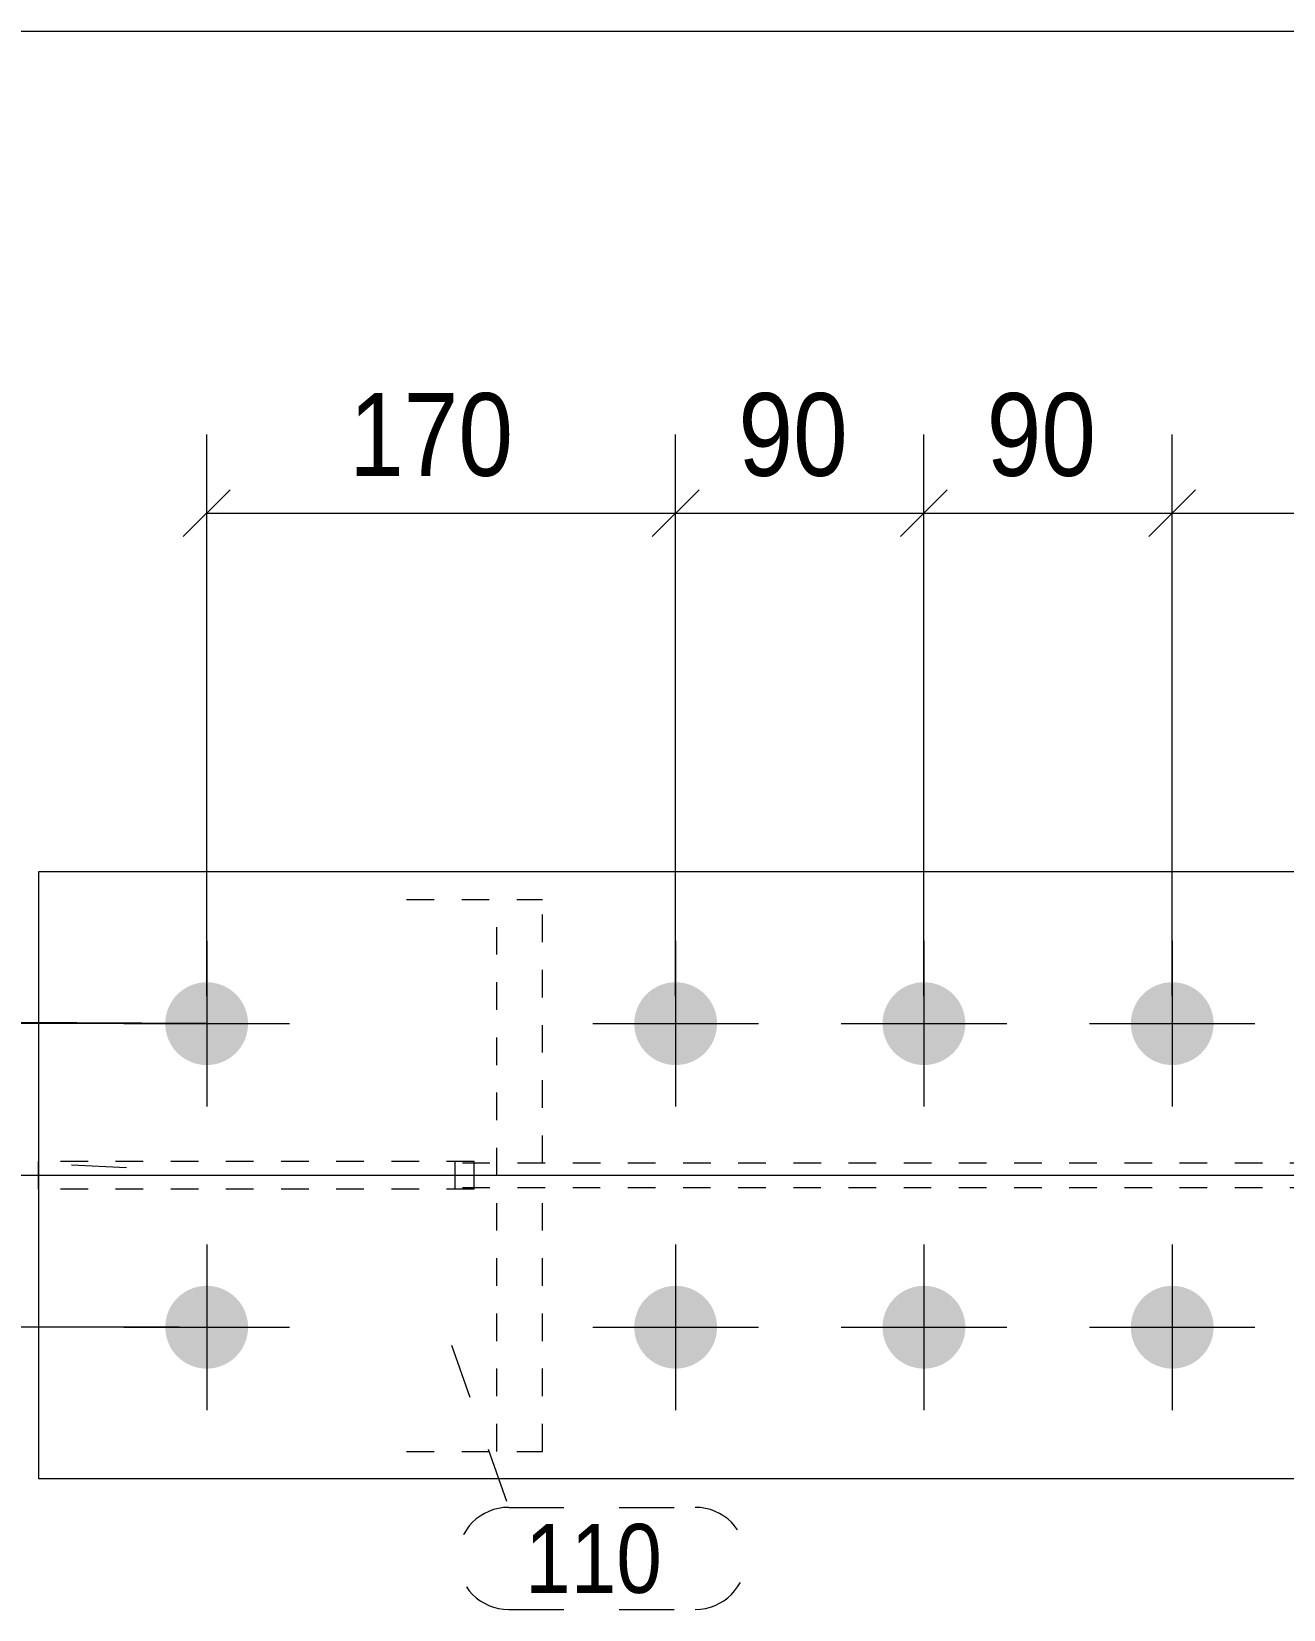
# Model space of a CAD drawing. Header units: millimetres. Extents: x 2 to 579, y 1 to 825.
# Drawn here: x 177.2 to 222.6, y 767.8 to 825 of the extents above; entities that cross this region are included whole.
import ezdxf

# ---------------------------------------------------------------- set-up
doc = ezdxf.new("R2010")
doc.units = ezdxf.units.MM
for name, pattern in [('XKITLINE00', [0]), ('XKITLINE01', [4, 1, -1, 1, -1]), ('XKITLINE02', [4, 2, -2]), ('XKITLINE03', [6, 3, -1, 1, -1])]:
    doc.linetypes.add(name, pattern=pattern)
for name, color, linetype, lineweight in [('Bolt', 3, 'Continuous', 0), ('BoltMark', 7, 'Continuous', 0), ('Dimensions', 7, 'Continuous', 0), ('DrawingSheet', 5, 'Continuous', 0), ('Part', 2, 'Continuous', 0), ('PartMark', 7, 'Continuous', 0)]:
    doc.layers.add(name, color=color, linetype=linetype, lineweight=lineweight)
doc.styles.add('ARIAL', font='ARIAL.TTF')
doc.styles.add('ARIAL_NARROW', font='ARIALN.TTF')

# ---------------------------------------------------------------- blocks, each defined once
blk = doc.blocks.new('*A52')
at = {"layer": 'Bolt'}
for points in [[(183.608, 790.55), (183.645, 790.548), (183.681, 790.546), (183.718, 790.543), (183.755, 790.539), (183.791, 790.534), (183.827, 790.528), (183.864, 790.521), (183.9, 790.514), (183.935, 790.505), (183.971, 790.496), (184.006, 790.485), (184.041, 790.474), (184.076, 790.462), (184.111, 790.449), (184.145, 790.436), (184.179, 790.421), (184.212, 790.406), (184.245, 790.39), (184.278, 790.373), (184.31, 790.355), (184.342, 790.337), (184.373, 790.317), (184.404, 790.297), (184.435, 790.276), (184.465, 790.255), (184.494, 790.233), (184.523, 790.21), (184.551, 790.186), (184.578, 790.161), (184.605, 790.136), (184.632, 790.111), (184.657, 790.084), (184.682, 790.057), (184.707, 790.03), (184.73, 790.002), (184.753, 789.973), (184.776, 789.944), (184.797, 789.914), (184.818, 789.883), (184.838, 789.852), (184.858, 789.821), (184.876, 789.789), (184.894, 789.757), (184.911, 789.724), (184.927, 789.691), (184.942, 789.658), (184.957, 789.624), (184.97, 789.59), (184.983, 789.555), (184.995, 789.521), (185.006, 789.485), (185.017, 789.45), (185.026, 789.414), (185.035, 789.379), (185.042, 789.343), (185.049, 789.306), (185.055, 789.27), (185.06, 789.234), (185.064, 789.197), (185.067, 789.16), (185.069, 789.124), (185.07, 789.087), (185.071, 789.05), (185.07, 789.013), (185.069, 788.976), (185.067, 788.94), (185.064, 788.903), (185.06, 788.866), (185.055, 788.83), (185.049, 788.794), (185.042, 788.757), (185.035, 788.721), (185.026, 788.686), (185.017, 788.65), (185.006, 788.615), (184.995, 788.579), (184.983, 788.545), (184.97, 788.51), (184.957, 788.476), (184.942, 788.442), (184.927, 788.409), (184.911, 788.376), (184.894, 788.343), (184.876, 788.311), (184.858, 788.279), (184.838, 788.248), (184.818, 788.217), (184.797, 788.186), (184.776, 788.156), (184.753, 788.127), (184.73, 788.098), (184.707, 788.07), (184.682, 788.043), (184.657, 788.016), (184.632, 787.989), (184.605, 787.964), (184.578, 787.939), (184.551, 787.914), (184.523, 787.89), (184.494, 787.867), (184.465, 787.845), (184.435, 787.824), (184.404, 787.803), (184.373, 787.783), (184.342, 787.763), (184.31, 787.745), (184.278, 787.727), (184.245, 787.71), (184.212, 787.694), (184.179, 787.679), (184.145, 787.664), (184.111, 787.651), (184.076, 787.638), (184.041, 787.626), (184.006, 787.615), (183.971, 787.604), (183.935, 787.595), (183.9, 787.586), (183.864, 787.579), (183.827, 787.572), (183.791, 787.566), (183.755, 787.561), (183.718, 787.557), (183.681, 787.554), (183.645, 787.552), (183.608, 787.55), (183.571, 787.55), (183.534, 787.55), (183.497, 787.552), (183.461, 787.554), (183.424, 787.557), (183.387, 787.561), (183.351, 787.566), (183.315, 787.572), (183.278, 787.579), (183.242, 787.586), (183.206, 787.595), (183.171, 787.604), (183.136, 787.615), (183.1, 787.626), (183.066, 787.638), (183.031, 787.651), (182.997, 787.664), (182.963, 787.679), (182.93, 787.694), (182.897, 787.71), (182.864, 787.727), (182.832, 787.745), (182.8, 787.763), (182.768, 787.783), (182.738, 787.803), (182.707, 787.824), (182.677, 787.845), (182.648, 787.867), (182.619, 787.89), (182.591, 787.914), (182.564, 787.939), (182.537, 787.964), (182.51, 787.989), (182.485, 788.016), (182.46, 788.043), (182.435, 788.07), (182.411, 788.098), (182.388, 788.127), (182.366, 788.156), (182.345, 788.186), (182.324, 788.217), (182.304, 788.248), (182.284, 788.279), (182.266, 788.311), (182.248, 788.343), (182.231, 788.376), (182.215, 788.409), (182.2, 788.442), (182.185, 788.476), (182.171, 788.51), (182.159, 788.545), (182.147, 788.579), (182.136, 788.615), (182.125, 788.65), (182.116, 788.686), (182.107, 788.721), (182.1, 788.757), (182.093, 788.794), (182.087, 788.83), (182.082, 788.866), (182.078, 788.903), (182.075, 788.94), (182.073, 788.976), (182.071, 789.013), (182.071, 789.05), (182.071, 789.087), (182.073, 789.124), (182.075, 789.16), (182.078, 789.197), (182.082, 789.234), (182.087, 789.27), (182.093, 789.306), (182.1, 789.343), (182.107, 789.379), (182.116, 789.414), (182.125, 789.45), (182.136, 789.485), (182.147, 789.521), (182.159, 789.555), (182.171, 789.59), (182.185, 789.624), (182.2, 789.658), (182.215, 789.691), (182.231, 789.724), (182.248, 789.757), (182.266, 789.789), (182.284, 789.821), (182.304, 789.852), (182.324, 789.883), (182.345, 789.914), (182.366, 789.944), (182.388, 789.973), (182.411, 790.002), (182.435, 790.03), (182.46, 790.057), (182.485, 790.084), (182.51, 790.111), (182.537, 790.136), (182.564, 790.161), (182.591, 790.186), (182.619, 790.21), (182.648, 790.233), (182.677, 790.255), (182.707, 790.276), (182.738, 790.297), (182.768, 790.317), (182.8, 790.337), (182.832, 790.355), (182.864, 790.373), (182.897, 790.39), (182.93, 790.406), (182.963, 790.421), (182.997, 790.436), (183.031, 790.449), (183.066, 790.462), (183.1, 790.474), (183.136, 790.485), (183.171, 790.496), (183.206, 790.505), (183.242, 790.514), (183.278, 790.521), (183.315, 790.528), (183.351, 790.534), (183.387, 790.539), (183.424, 790.543), (183.461, 790.546), (183.497, 790.548), (183.534, 790.55), (183.571, 790.55)], [(200.608, 790.55), (200.645, 790.548), (200.681, 790.546), (200.718, 790.543), (200.755, 790.539), (200.791, 790.534), (200.827, 790.528), (200.864, 790.521), (200.9, 790.514), (200.935, 790.505), (200.971, 790.496), (201.006, 790.485), (201.041, 790.474), (201.076, 790.462), (201.111, 790.449), (201.145, 790.436), (201.179, 790.421), (201.212, 790.406), (201.245, 790.39), (201.278, 790.373), (201.31, 790.355), (201.342, 790.337), (201.373, 790.317), (201.404, 790.297), (201.435, 790.276), (201.465, 790.255), (201.494, 790.233), (201.523, 790.21), (201.551, 790.186), (201.578, 790.161), (201.605, 790.136), (201.632, 790.111), (201.657, 790.084), (201.682, 790.057), (201.707, 790.03), (201.73, 790.002), (201.753, 789.973), (201.776, 789.944), (201.797, 789.914), (201.818, 789.883), (201.838, 789.852), (201.858, 789.821), (201.876, 789.789), (201.894, 789.757), (201.911, 789.724), (201.927, 789.691), (201.942, 789.658), (201.957, 789.624), (201.97, 789.59), (201.983, 789.555), (201.995, 789.521), (202.006, 789.485), (202.017, 789.45), (202.026, 789.414), (202.035, 789.379), (202.042, 789.343), (202.049, 789.306), (202.055, 789.27), (202.06, 789.234), (202.064, 789.197), (202.067, 789.16), (202.069, 789.124), (202.07, 789.087), (202.071, 789.05), (202.07, 789.013), (202.069, 788.976), (202.067, 788.94), (202.064, 788.903), (202.06, 788.866), (202.055, 788.83), (202.049, 788.794), (202.042, 788.757), (202.035, 788.721), (202.026, 788.686), (202.017, 788.65), (202.006, 788.615), (201.995, 788.579), (201.983, 788.545), (201.97, 788.51), (201.957, 788.476), (201.942, 788.442), (201.927, 788.409), (201.911, 788.376), (201.894, 788.343), (201.876, 788.311), (201.858, 788.279), (201.838, 788.248), (201.818, 788.217), (201.797, 788.186), (201.776, 788.156), (201.753, 788.127), (201.73, 788.098), (201.707, 788.07), (201.682, 788.043), (201.657, 788.016), (201.632, 787.989), (201.605, 787.964), (201.578, 787.939), (201.551, 787.914), (201.523, 787.89), (201.494, 787.867), (201.465, 787.845), (201.435, 787.824), (201.404, 787.803), (201.373, 787.783), (201.342, 787.763), (201.31, 787.745), (201.278, 787.727), (201.245, 787.71), (201.212, 787.694), (201.179, 787.679), (201.145, 787.664), (201.111, 787.651), (201.076, 787.638), (201.041, 787.626), (201.006, 787.615), (200.971, 787.604), (200.935, 787.595), (200.9, 787.586), (200.864, 787.579), (200.827, 787.572), (200.791, 787.566), (200.755, 787.561), (200.718, 787.557), (200.681, 787.554), (200.645, 787.552), (200.608, 787.55), (200.571, 787.55), (200.534, 787.55), (200.497, 787.552), (200.461, 787.554), (200.424, 787.557), (200.387, 787.561), (200.351, 787.566), (200.315, 787.572), (200.278, 787.579), (200.242, 787.586), (200.206, 787.595), (200.171, 787.604), (200.136, 787.615), (200.1, 787.626), (200.066, 787.638), (200.031, 787.651), (199.997, 787.664), (199.963, 787.679), (199.93, 787.694), (199.897, 787.71), (199.864, 787.727), (199.832, 787.745), (199.8, 787.763), (199.768, 787.783), (199.738, 787.803), (199.707, 787.824), (199.677, 787.845), (199.648, 787.867), (199.619, 787.89), (199.591, 787.914), (199.564, 787.939), (199.537, 787.964), (199.51, 787.989), (199.485, 788.016), (199.46, 788.043), (199.435, 788.07), (199.411, 788.098), (199.388, 788.127), (199.366, 788.156), (199.345, 788.186), (199.324, 788.217), (199.304, 788.248), (199.284, 788.279), (199.266, 788.311), (199.248, 788.343), (199.231, 788.376), (199.215, 788.409), (199.2, 788.442), (199.185, 788.476), (199.171, 788.51), (199.159, 788.545), (199.147, 788.579), (199.136, 788.615), (199.125, 788.65), (199.116, 788.686), (199.107, 788.721), (199.1, 788.757), (199.093, 788.794), (199.087, 788.83), (199.082, 788.866), (199.078, 788.903), (199.075, 788.94), (199.073, 788.976), (199.071, 789.013), (199.071, 789.05), (199.071, 789.087), (199.073, 789.124), (199.075, 789.16), (199.078, 789.197), (199.082, 789.234), (199.087, 789.27), (199.093, 789.306), (199.1, 789.343), (199.107, 789.379), (199.116, 789.414), (199.125, 789.45), (199.136, 789.485), (199.147, 789.521), (199.159, 789.555), (199.171, 789.59), (199.185, 789.624), (199.2, 789.658), (199.215, 789.691), (199.231, 789.724), (199.248, 789.757), (199.266, 789.789), (199.284, 789.821), (199.304, 789.852), (199.324, 789.883), (199.345, 789.914), (199.366, 789.944), (199.388, 789.973), (199.411, 790.002), (199.435, 790.03), (199.46, 790.057), (199.485, 790.084), (199.51, 790.111), (199.537, 790.136), (199.564, 790.161), (199.591, 790.186), (199.619, 790.21), (199.648, 790.233), (199.677, 790.255), (199.707, 790.276), (199.738, 790.297), (199.768, 790.317), (199.8, 790.337), (199.832, 790.355), (199.864, 790.373), (199.897, 790.39), (199.93, 790.406), (199.963, 790.421), (199.997, 790.436), (200.031, 790.449), (200.066, 790.462), (200.1, 790.474), (200.136, 790.485), (200.171, 790.496), (200.206, 790.505), (200.242, 790.514), (200.278, 790.521), (200.315, 790.528), (200.351, 790.534), (200.387, 790.539), (200.424, 790.543), (200.461, 790.546), (200.497, 790.548), (200.534, 790.55), (200.571, 790.55)], [(209.608, 790.55), (209.645, 790.548), (209.681, 790.546), (209.718, 790.543), (209.755, 790.539), (209.791, 790.534), (209.827, 790.528), (209.864, 790.521), (209.9, 790.514), (209.935, 790.505), (209.971, 790.496), (210.006, 790.485), (210.041, 790.474), (210.076, 790.462), (210.111, 790.449), (210.145, 790.436), (210.179, 790.421), (210.212, 790.406), (210.245, 790.39), (210.278, 790.373), (210.31, 790.355), (210.342, 790.337), (210.373, 790.317), (210.404, 790.297), (210.435, 790.276), (210.465, 790.255), (210.494, 790.233), (210.523, 790.21), (210.551, 790.186), (210.578, 790.161), (210.605, 790.136), (210.632, 790.111), (210.657, 790.084), (210.682, 790.057), (210.707, 790.03), (210.73, 790.002), (210.753, 789.973), (210.776, 789.944), (210.797, 789.914), (210.818, 789.883), (210.838, 789.852), (210.858, 789.821), (210.876, 789.789), (210.894, 789.757), (210.911, 789.724), (210.927, 789.691), (210.942, 789.658), (210.957, 789.624), (210.97, 789.59), (210.983, 789.555), (210.995, 789.521), (211.006, 789.485), (211.017, 789.45), (211.026, 789.414), (211.035, 789.379), (211.042, 789.343), (211.049, 789.306), (211.055, 789.27), (211.06, 789.234), (211.064, 789.197), (211.067, 789.16), (211.069, 789.124), (211.07, 789.087), (211.071, 789.05), (211.07, 789.013), (211.069, 788.976), (211.067, 788.94), (211.064, 788.903), (211.06, 788.866), (211.055, 788.83), (211.049, 788.794), (211.042, 788.757), (211.035, 788.721), (211.026, 788.686), (211.017, 788.65), (211.006, 788.615), (210.995, 788.579), (210.983, 788.545), (210.97, 788.51), (210.957, 788.476), (210.942, 788.442), (210.927, 788.409), (210.911, 788.376), (210.894, 788.343), (210.876, 788.311), (210.858, 788.279), (210.838, 788.248), (210.818, 788.217), (210.797, 788.186), (210.776, 788.156), (210.753, 788.127), (210.73, 788.098), (210.707, 788.07), (210.682, 788.043), (210.657, 788.016), (210.632, 787.989), (210.605, 787.964), (210.578, 787.939), (210.551, 787.914), (210.523, 787.89), (210.494, 787.867), (210.465, 787.845), (210.435, 787.824), (210.404, 787.803), (210.373, 787.783), (210.342, 787.763), (210.31, 787.745), (210.278, 787.727), (210.245, 787.71), (210.212, 787.694), (210.179, 787.679), (210.145, 787.664), (210.111, 787.651), (210.076, 787.638), (210.041, 787.626), (210.006, 787.615), (209.971, 787.604), (209.935, 787.595), (209.9, 787.586), (209.864, 787.579), (209.827, 787.572), (209.791, 787.566), (209.755, 787.561), (209.718, 787.557), (209.681, 787.554), (209.645, 787.552), (209.608, 787.55), (209.571, 787.55), (209.534, 787.55), (209.497, 787.552), (209.461, 787.554), (209.424, 787.557), (209.387, 787.561), (209.351, 787.566), (209.315, 787.572), (209.278, 787.579), (209.242, 787.586), (209.206, 787.595), (209.171, 787.604), (209.136, 787.615), (209.1, 787.626), (209.066, 787.638), (209.031, 787.651), (208.997, 787.664), (208.963, 787.679), (208.93, 787.694), (208.897, 787.71), (208.864, 787.727), (208.832, 787.745), (208.8, 787.763), (208.768, 787.783), (208.738, 787.803), (208.707, 787.824), (208.677, 787.845), (208.648, 787.867), (208.619, 787.89), (208.591, 787.914), (208.564, 787.939), (208.537, 787.964), (208.51, 787.989), (208.485, 788.016), (208.46, 788.043), (208.435, 788.07), (208.411, 788.098), (208.388, 788.127), (208.366, 788.156), (208.345, 788.186), (208.324, 788.217), (208.304, 788.248), (208.284, 788.279), (208.266, 788.311), (208.248, 788.343), (208.231, 788.376), (208.215, 788.409), (208.2, 788.442), (208.185, 788.476), (208.171, 788.51), (208.159, 788.545), (208.147, 788.579), (208.136, 788.615), (208.125, 788.65), (208.116, 788.686), (208.107, 788.721), (208.1, 788.757), (208.093, 788.794), (208.087, 788.83), (208.082, 788.866), (208.078, 788.903), (208.075, 788.94), (208.073, 788.976), (208.071, 789.013), (208.071, 789.05), (208.071, 789.087), (208.073, 789.124), (208.075, 789.16), (208.078, 789.197), (208.082, 789.234), (208.087, 789.27), (208.093, 789.306), (208.1, 789.343), (208.107, 789.379), (208.116, 789.414), (208.125, 789.45), (208.136, 789.485), (208.147, 789.521), (208.159, 789.555), (208.171, 789.59), (208.185, 789.624), (208.2, 789.658), (208.215, 789.691), (208.231, 789.724), (208.248, 789.757), (208.266, 789.789), (208.284, 789.821), (208.304, 789.852), (208.324, 789.883), (208.345, 789.914), (208.366, 789.944), (208.388, 789.973), (208.411, 790.002), (208.435, 790.03), (208.46, 790.057), (208.485, 790.084), (208.51, 790.111), (208.537, 790.136), (208.564, 790.161), (208.591, 790.186), (208.619, 790.21), (208.648, 790.233), (208.677, 790.255), (208.707, 790.276), (208.738, 790.297), (208.768, 790.317), (208.8, 790.337), (208.832, 790.355), (208.864, 790.373), (208.897, 790.39), (208.93, 790.406), (208.963, 790.421), (208.997, 790.436), (209.031, 790.449), (209.066, 790.462), (209.1, 790.474), (209.136, 790.485), (209.171, 790.496), (209.206, 790.505), (209.242, 790.514), (209.278, 790.521), (209.315, 790.528), (209.351, 790.534), (209.387, 790.539), (209.424, 790.543), (209.461, 790.546), (209.497, 790.548), (209.534, 790.55), (209.571, 790.55)], [(218.608, 790.55), (218.645, 790.548), (218.681, 790.546), (218.718, 790.543), (218.755, 790.539), (218.791, 790.534), (218.827, 790.528), (218.864, 790.521), (218.9, 790.514), (218.935, 790.505), (218.971, 790.496), (219.006, 790.485), (219.041, 790.474), (219.076, 790.462), (219.111, 790.449), (219.145, 790.436), (219.179, 790.421), (219.212, 790.406), (219.245, 790.39), (219.278, 790.373), (219.31, 790.355), (219.342, 790.337), (219.373, 790.317), (219.404, 790.297), (219.435, 790.276), (219.465, 790.255), (219.494, 790.233), (219.523, 790.21), (219.551, 790.186), (219.578, 790.161), (219.605, 790.136), (219.632, 790.111), (219.657, 790.084), (219.682, 790.057), (219.707, 790.03), (219.73, 790.002), (219.753, 789.973), (219.776, 789.944), (219.797, 789.914), (219.818, 789.883), (219.838, 789.852), (219.858, 789.821), (219.876, 789.789), (219.894, 789.757), (219.911, 789.724), (219.927, 789.691), (219.942, 789.658), (219.957, 789.624), (219.97, 789.59), (219.983, 789.555), (219.995, 789.521), (220.006, 789.485), (220.017, 789.45), (220.026, 789.414), (220.035, 789.379), (220.042, 789.343), (220.049, 789.306), (220.055, 789.27), (220.06, 789.234), (220.064, 789.197), (220.067, 789.16), (220.069, 789.124), (220.07, 789.087), (220.071, 789.05), (220.07, 789.013), (220.069, 788.976), (220.067, 788.94), (220.064, 788.903), (220.06, 788.866), (220.055, 788.83), (220.049, 788.794), (220.042, 788.757), (220.035, 788.721), (220.026, 788.686), (220.017, 788.65), (220.006, 788.615), (219.995, 788.579), (219.983, 788.545), (219.97, 788.51), (219.957, 788.476), (219.942, 788.442), (219.927, 788.409), (219.911, 788.376), (219.894, 788.343), (219.876, 788.311), (219.858, 788.279), (219.838, 788.248), (219.818, 788.217), (219.797, 788.186), (219.776, 788.156), (219.753, 788.127), (219.73, 788.098), (219.707, 788.07), (219.682, 788.043), (219.657, 788.016), (219.632, 787.989), (219.605, 787.964), (219.578, 787.939), (219.551, 787.914), (219.523, 787.89), (219.494, 787.867), (219.465, 787.845), (219.435, 787.824), (219.404, 787.803), (219.373, 787.783), (219.342, 787.763), (219.31, 787.745), (219.278, 787.727), (219.245, 787.71), (219.212, 787.694), (219.179, 787.679), (219.145, 787.664), (219.111, 787.651), (219.076, 787.638), (219.041, 787.626), (219.006, 787.615), (218.971, 787.604), (218.935, 787.595), (218.9, 787.586), (218.864, 787.579), (218.827, 787.572), (218.791, 787.566), (218.755, 787.561), (218.718, 787.557), (218.681, 787.554), (218.645, 787.552), (218.608, 787.55), (218.571, 787.55), (218.534, 787.55), (218.497, 787.552), (218.461, 787.554), (218.424, 787.557), (218.387, 787.561), (218.351, 787.566), (218.315, 787.572), (218.278, 787.579), (218.242, 787.586), (218.206, 787.595), (218.171, 787.604), (218.136, 787.615), (218.1, 787.626), (218.066, 787.638), (218.031, 787.651), (217.997, 787.664), (217.963, 787.679), (217.93, 787.694), (217.897, 787.71), (217.864, 787.727), (217.832, 787.745), (217.8, 787.763), (217.768, 787.783), (217.738, 787.803), (217.707, 787.824), (217.677, 787.845), (217.648, 787.867), (217.619, 787.89), (217.591, 787.914), (217.564, 787.939), (217.537, 787.964), (217.51, 787.989), (217.485, 788.016), (217.46, 788.043), (217.435, 788.07), (217.411, 788.098), (217.388, 788.127), (217.366, 788.156), (217.345, 788.186), (217.324, 788.217), (217.304, 788.248), (217.284, 788.279), (217.266, 788.311), (217.248, 788.343), (217.231, 788.376), (217.215, 788.409), (217.2, 788.442), (217.185, 788.476), (217.171, 788.51), (217.159, 788.545), (217.147, 788.579), (217.136, 788.615), (217.125, 788.65), (217.116, 788.686), (217.107, 788.721), (217.1, 788.757), (217.093, 788.794), (217.087, 788.83), (217.082, 788.866), (217.078, 788.903), (217.075, 788.94), (217.073, 788.976), (217.071, 789.013), (217.071, 789.05), (217.071, 789.087), (217.073, 789.124), (217.075, 789.16), (217.078, 789.197), (217.082, 789.234), (217.087, 789.27), (217.093, 789.306), (217.1, 789.343), (217.107, 789.379), (217.116, 789.414), (217.125, 789.45), (217.136, 789.485), (217.147, 789.521), (217.159, 789.555), (217.171, 789.59), (217.185, 789.624), (217.2, 789.658), (217.215, 789.691), (217.231, 789.724), (217.248, 789.757), (217.266, 789.789), (217.284, 789.821), (217.304, 789.852), (217.324, 789.883), (217.345, 789.914), (217.366, 789.944), (217.388, 789.973), (217.411, 790.002), (217.435, 790.03), (217.46, 790.057), (217.485, 790.084), (217.51, 790.111), (217.537, 790.136), (217.564, 790.161), (217.591, 790.186), (217.619, 790.21), (217.648, 790.233), (217.677, 790.255), (217.707, 790.276), (217.738, 790.297), (217.768, 790.317), (217.8, 790.337), (217.832, 790.355), (217.864, 790.373), (217.897, 790.39), (217.93, 790.406), (217.963, 790.421), (217.997, 790.436), (218.031, 790.449), (218.066, 790.462), (218.1, 790.474), (218.136, 790.485), (218.171, 790.496), (218.206, 790.505), (218.242, 790.514), (218.278, 790.521), (218.315, 790.528), (218.351, 790.534), (218.387, 790.539), (218.424, 790.543), (218.461, 790.546), (218.497, 790.548), (218.534, 790.55), (218.571, 790.55)], [(183.608, 779.55), (183.645, 779.548), (183.681, 779.546), (183.718, 779.543), (183.755, 779.539), (183.791, 779.534), (183.827, 779.528), (183.864, 779.521), (183.9, 779.514), (183.935, 779.505), (183.971, 779.496), (184.006, 779.485), (184.041, 779.474), (184.076, 779.462), (184.111, 779.449), (184.145, 779.436), (184.179, 779.421), (184.212, 779.406), (184.245, 779.39), (184.278, 779.373), (184.31, 779.355), (184.342, 779.337), (184.373, 779.317), (184.404, 779.297), (184.435, 779.276), (184.465, 779.255), (184.494, 779.233), (184.523, 779.21), (184.551, 779.186), (184.578, 779.161), (184.605, 779.136), (184.632, 779.111), (184.657, 779.084), (184.682, 779.057), (184.707, 779.03), (184.73, 779.002), (184.753, 778.973), (184.776, 778.944), (184.797, 778.914), (184.818, 778.883), (184.838, 778.852), (184.858, 778.821), (184.876, 778.789), (184.894, 778.757), (184.911, 778.724), (184.927, 778.691), (184.942, 778.658), (184.957, 778.624), (184.97, 778.59), (184.983, 778.555), (184.995, 778.521), (185.006, 778.485), (185.017, 778.45), (185.026, 778.414), (185.035, 778.379), (185.042, 778.343), (185.049, 778.306), (185.055, 778.27), (185.06, 778.234), (185.064, 778.197), (185.067, 778.16), (185.069, 778.124), (185.07, 778.087), (185.071, 778.05), (185.07, 778.013), (185.069, 777.976), (185.067, 777.94), (185.064, 777.903), (185.06, 777.866), (185.055, 777.83), (185.049, 777.794), (185.042, 777.757), (185.035, 777.721), (185.026, 777.686), (185.017, 777.65), (185.006, 777.615), (184.995, 777.579), (184.983, 777.545), (184.97, 777.51), (184.957, 777.476), (184.942, 777.442), (184.927, 777.409), (184.911, 777.376), (184.894, 777.343), (184.876, 777.311), (184.858, 777.279), (184.838, 777.248), (184.818, 777.217), (184.797, 777.186), (184.776, 777.156), (184.753, 777.127), (184.73, 777.098), (184.707, 777.07), (184.682, 777.043), (184.657, 777.016), (184.632, 776.989), (184.605, 776.964), (184.578, 776.939), (184.551, 776.914), (184.523, 776.89), (184.494, 776.867), (184.465, 776.845), (184.435, 776.824), (184.404, 776.803), (184.373, 776.783), (184.342, 776.763), (184.31, 776.745), (184.278, 776.727), (184.245, 776.71), (184.212, 776.694), (184.179, 776.679), (184.145, 776.664), (184.111, 776.651), (184.076, 776.638), (184.041, 776.626), (184.006, 776.615), (183.971, 776.604), (183.935, 776.595), (183.9, 776.586), (183.864, 776.579), (183.827, 776.572), (183.791, 776.566), (183.755, 776.561), (183.718, 776.557), (183.681, 776.554), (183.645, 776.552), (183.608, 776.55), (183.571, 776.55), (183.534, 776.55), (183.497, 776.552), (183.461, 776.554), (183.424, 776.557), (183.387, 776.561), (183.351, 776.566), (183.315, 776.572), (183.278, 776.579), (183.242, 776.586), (183.206, 776.595), (183.171, 776.604), (183.136, 776.615), (183.1, 776.626), (183.066, 776.638), (183.031, 776.651), (182.997, 776.664), (182.963, 776.679), (182.93, 776.694), (182.897, 776.71), (182.864, 776.727), (182.832, 776.745), (182.8, 776.763), (182.768, 776.783), (182.738, 776.803), (182.707, 776.824), (182.677, 776.845), (182.648, 776.867), (182.619, 776.89), (182.591, 776.914), (182.564, 776.939), (182.537, 776.964), (182.51, 776.989), (182.485, 777.016), (182.46, 777.043), (182.435, 777.07), (182.411, 777.098), (182.388, 777.127), (182.366, 777.156), (182.345, 777.186), (182.324, 777.217), (182.304, 777.248), (182.284, 777.279), (182.266, 777.311), (182.248, 777.343), (182.231, 777.376), (182.215, 777.409), (182.2, 777.442), (182.185, 777.476), (182.171, 777.51), (182.159, 777.545), (182.147, 777.579), (182.136, 777.615), (182.125, 777.65), (182.116, 777.686), (182.107, 777.721), (182.1, 777.757), (182.093, 777.794), (182.087, 777.83), (182.082, 777.866), (182.078, 777.903), (182.075, 777.94), (182.073, 777.976), (182.071, 778.013), (182.071, 778.05), (182.071, 778.087), (182.073, 778.124), (182.075, 778.16), (182.078, 778.197), (182.082, 778.234), (182.087, 778.27), (182.093, 778.306), (182.1, 778.343), (182.107, 778.379), (182.116, 778.414), (182.125, 778.45), (182.136, 778.485), (182.147, 778.521), (182.159, 778.555), (182.171, 778.59), (182.185, 778.624), (182.2, 778.658), (182.215, 778.691), (182.231, 778.724), (182.248, 778.757), (182.266, 778.789), (182.284, 778.821), (182.304, 778.852), (182.324, 778.883), (182.345, 778.914), (182.366, 778.944), (182.388, 778.973), (182.411, 779.002), (182.435, 779.03), (182.46, 779.057), (182.485, 779.084), (182.51, 779.111), (182.537, 779.136), (182.564, 779.161), (182.591, 779.186), (182.619, 779.21), (182.648, 779.233), (182.677, 779.255), (182.707, 779.276), (182.738, 779.297), (182.768, 779.317), (182.8, 779.337), (182.832, 779.355), (182.864, 779.373), (182.897, 779.39), (182.93, 779.406), (182.963, 779.421), (182.997, 779.436), (183.031, 779.449), (183.066, 779.462), (183.1, 779.474), (183.136, 779.485), (183.171, 779.496), (183.206, 779.505), (183.242, 779.514), (183.278, 779.521), (183.315, 779.528), (183.351, 779.534), (183.387, 779.539), (183.424, 779.543), (183.461, 779.546), (183.497, 779.548), (183.534, 779.55), (183.571, 779.55)], [(200.608, 779.55), (200.645, 779.548), (200.681, 779.546), (200.718, 779.543), (200.755, 779.539), (200.791, 779.534), (200.827, 779.528), (200.864, 779.521), (200.9, 779.514), (200.935, 779.505), (200.971, 779.496), (201.006, 779.485), (201.041, 779.474), (201.076, 779.462), (201.111, 779.449), (201.145, 779.436), (201.179, 779.421), (201.212, 779.406), (201.245, 779.39), (201.278, 779.373), (201.31, 779.355), (201.342, 779.337), (201.373, 779.317), (201.404, 779.297), (201.435, 779.276), (201.465, 779.255), (201.494, 779.233), (201.523, 779.21), (201.551, 779.186), (201.578, 779.161), (201.605, 779.136), (201.632, 779.111), (201.657, 779.084), (201.682, 779.057), (201.707, 779.03), (201.73, 779.002), (201.753, 778.973), (201.776, 778.944), (201.797, 778.914), (201.818, 778.883), (201.838, 778.852), (201.858, 778.821), (201.876, 778.789), (201.894, 778.757), (201.911, 778.724), (201.927, 778.691), (201.942, 778.658), (201.957, 778.624), (201.97, 778.59), (201.983, 778.555), (201.995, 778.521), (202.006, 778.485), (202.017, 778.45), (202.026, 778.414), (202.035, 778.379), (202.042, 778.343), (202.049, 778.306), (202.055, 778.27), (202.06, 778.234), (202.064, 778.197), (202.067, 778.16), (202.069, 778.124), (202.07, 778.087), (202.071, 778.05), (202.07, 778.013), (202.069, 777.976), (202.067, 777.94), (202.064, 777.903), (202.06, 777.866), (202.055, 777.83), (202.049, 777.794), (202.042, 777.757), (202.035, 777.721), (202.026, 777.686), (202.017, 777.65), (202.006, 777.615), (201.995, 777.579), (201.983, 777.545), (201.97, 777.51), (201.957, 777.476), (201.942, 777.442), (201.927, 777.409), (201.911, 777.376), (201.894, 777.343), (201.876, 777.311), (201.858, 777.279), (201.838, 777.248), (201.818, 777.217), (201.797, 777.186), (201.776, 777.156), (201.753, 777.127), (201.73, 777.098), (201.707, 777.07), (201.682, 777.043), (201.657, 777.016), (201.632, 776.989), (201.605, 776.964), (201.578, 776.939), (201.551, 776.914), (201.523, 776.89), (201.494, 776.867), (201.465, 776.845), (201.435, 776.824), (201.404, 776.803), (201.373, 776.783), (201.342, 776.763), (201.31, 776.745), (201.278, 776.727), (201.245, 776.71), (201.212, 776.694), (201.179, 776.679), (201.145, 776.664), (201.111, 776.651), (201.076, 776.638), (201.041, 776.626), (201.006, 776.615), (200.971, 776.604), (200.935, 776.595), (200.9, 776.586), (200.864, 776.579), (200.827, 776.572), (200.791, 776.566), (200.755, 776.561), (200.718, 776.557), (200.681, 776.554), (200.645, 776.552), (200.608, 776.55), (200.571, 776.55), (200.534, 776.55), (200.497, 776.552), (200.461, 776.554), (200.424, 776.557), (200.387, 776.561), (200.351, 776.566), (200.315, 776.572), (200.278, 776.579), (200.242, 776.586), (200.206, 776.595), (200.171, 776.604), (200.136, 776.615), (200.1, 776.626), (200.066, 776.638), (200.031, 776.651), (199.997, 776.664), (199.963, 776.679), (199.93, 776.694), (199.897, 776.71), (199.864, 776.727), (199.832, 776.745), (199.8, 776.763), (199.768, 776.783), (199.738, 776.803), (199.707, 776.824), (199.677, 776.845), (199.648, 776.867), (199.619, 776.89), (199.591, 776.914), (199.564, 776.939), (199.537, 776.964), (199.51, 776.989), (199.485, 777.016), (199.46, 777.043), (199.435, 777.07), (199.411, 777.098), (199.388, 777.127), (199.366, 777.156), (199.345, 777.186), (199.324, 777.217), (199.304, 777.248), (199.284, 777.279), (199.266, 777.311), (199.248, 777.343), (199.231, 777.376), (199.215, 777.409), (199.2, 777.442), (199.185, 777.476), (199.171, 777.51), (199.159, 777.545), (199.147, 777.579), (199.136, 777.615), (199.125, 777.65), (199.116, 777.686), (199.107, 777.721), (199.1, 777.757), (199.093, 777.794), (199.087, 777.83), (199.082, 777.866), (199.078, 777.903), (199.075, 777.94), (199.073, 777.976), (199.071, 778.013), (199.071, 778.05), (199.071, 778.087), (199.073, 778.124), (199.075, 778.16), (199.078, 778.197), (199.082, 778.234), (199.087, 778.27), (199.093, 778.306), (199.1, 778.343), (199.107, 778.379), (199.116, 778.414), (199.125, 778.45), (199.136, 778.485), (199.147, 778.521), (199.159, 778.555), (199.171, 778.59), (199.185, 778.624), (199.2, 778.658), (199.215, 778.691), (199.231, 778.724), (199.248, 778.757), (199.266, 778.789), (199.284, 778.821), (199.304, 778.852), (199.324, 778.883), (199.345, 778.914), (199.366, 778.944), (199.388, 778.973), (199.411, 779.002), (199.435, 779.03), (199.46, 779.057), (199.485, 779.084), (199.51, 779.111), (199.537, 779.136), (199.564, 779.161), (199.591, 779.186), (199.619, 779.21), (199.648, 779.233), (199.677, 779.255), (199.707, 779.276), (199.738, 779.297), (199.768, 779.317), (199.8, 779.337), (199.832, 779.355), (199.864, 779.373), (199.897, 779.39), (199.93, 779.406), (199.963, 779.421), (199.997, 779.436), (200.031, 779.449), (200.066, 779.462), (200.1, 779.474), (200.136, 779.485), (200.171, 779.496), (200.206, 779.505), (200.242, 779.514), (200.278, 779.521), (200.315, 779.528), (200.351, 779.534), (200.387, 779.539), (200.424, 779.543), (200.461, 779.546), (200.497, 779.548), (200.534, 779.55), (200.571, 779.55)], [(209.608, 779.55), (209.645, 779.548), (209.681, 779.546), (209.718, 779.543), (209.755, 779.539), (209.791, 779.534), (209.827, 779.528), (209.864, 779.521), (209.9, 779.514), (209.935, 779.505), (209.971, 779.496), (210.006, 779.485), (210.041, 779.474), (210.076, 779.462), (210.111, 779.449), (210.145, 779.436), (210.179, 779.421), (210.212, 779.406), (210.245, 779.39), (210.278, 779.373), (210.31, 779.355), (210.342, 779.337), (210.373, 779.317), (210.404, 779.297), (210.435, 779.276), (210.465, 779.255), (210.494, 779.233), (210.523, 779.21), (210.551, 779.186), (210.578, 779.161), (210.605, 779.136), (210.632, 779.111), (210.657, 779.084), (210.682, 779.057), (210.707, 779.03), (210.73, 779.002), (210.753, 778.973), (210.776, 778.944), (210.797, 778.914), (210.818, 778.883), (210.838, 778.852), (210.858, 778.821), (210.876, 778.789), (210.894, 778.757), (210.911, 778.724), (210.927, 778.691), (210.942, 778.658), (210.957, 778.624), (210.97, 778.59), (210.983, 778.555), (210.995, 778.521), (211.006, 778.485), (211.017, 778.45), (211.026, 778.414), (211.035, 778.379), (211.042, 778.343), (211.049, 778.306), (211.055, 778.27), (211.06, 778.234), (211.064, 778.197), (211.067, 778.16), (211.069, 778.124), (211.07, 778.087), (211.071, 778.05), (211.07, 778.013), (211.069, 777.976), (211.067, 777.94), (211.064, 777.903), (211.06, 777.866), (211.055, 777.83), (211.049, 777.794), (211.042, 777.757), (211.035, 777.721), (211.026, 777.686), (211.017, 777.65), (211.006, 777.615), (210.995, 777.579), (210.983, 777.545), (210.97, 777.51), (210.957, 777.476), (210.942, 777.442), (210.927, 777.409), (210.911, 777.376), (210.894, 777.343), (210.876, 777.311), (210.858, 777.279), (210.838, 777.248), (210.818, 777.217), (210.797, 777.186), (210.776, 777.156), (210.753, 777.127), (210.73, 777.098), (210.707, 777.07), (210.682, 777.043), (210.657, 777.016), (210.632, 776.989), (210.605, 776.964), (210.578, 776.939), (210.551, 776.914), (210.523, 776.89), (210.494, 776.867), (210.465, 776.845), (210.435, 776.824), (210.404, 776.803), (210.373, 776.783), (210.342, 776.763), (210.31, 776.745), (210.278, 776.727), (210.245, 776.71), (210.212, 776.694), (210.179, 776.679), (210.145, 776.664), (210.111, 776.651), (210.076, 776.638), (210.041, 776.626), (210.006, 776.615), (209.971, 776.604), (209.935, 776.595), (209.9, 776.586), (209.864, 776.579), (209.827, 776.572), (209.791, 776.566), (209.755, 776.561), (209.718, 776.557), (209.681, 776.554), (209.645, 776.552), (209.608, 776.55), (209.571, 776.55), (209.534, 776.55), (209.497, 776.552), (209.461, 776.554), (209.424, 776.557), (209.387, 776.561), (209.351, 776.566), (209.315, 776.572), (209.278, 776.579), (209.242, 776.586), (209.206, 776.595), (209.171, 776.604), (209.136, 776.615), (209.1, 776.626), (209.066, 776.638), (209.031, 776.651), (208.997, 776.664), (208.963, 776.679), (208.93, 776.694), (208.897, 776.71), (208.864, 776.727), (208.832, 776.745), (208.8, 776.763), (208.768, 776.783), (208.738, 776.803), (208.707, 776.824), (208.677, 776.845), (208.648, 776.867), (208.619, 776.89), (208.591, 776.914), (208.564, 776.939), (208.537, 776.964), (208.51, 776.989), (208.485, 777.016), (208.46, 777.043), (208.435, 777.07), (208.411, 777.098), (208.388, 777.127), (208.366, 777.156), (208.345, 777.186), (208.324, 777.217), (208.304, 777.248), (208.284, 777.279), (208.266, 777.311), (208.248, 777.343), (208.231, 777.376), (208.215, 777.409), (208.2, 777.442), (208.185, 777.476), (208.171, 777.51), (208.159, 777.545), (208.147, 777.579), (208.136, 777.615), (208.125, 777.65), (208.116, 777.686), (208.107, 777.721), (208.1, 777.757), (208.093, 777.794), (208.087, 777.83), (208.082, 777.866), (208.078, 777.903), (208.075, 777.94), (208.073, 777.976), (208.071, 778.013), (208.071, 778.05), (208.071, 778.087), (208.073, 778.124), (208.075, 778.16), (208.078, 778.197), (208.082, 778.234), (208.087, 778.27), (208.093, 778.306), (208.1, 778.343), (208.107, 778.379), (208.116, 778.414), (208.125, 778.45), (208.136, 778.485), (208.147, 778.521), (208.159, 778.555), (208.171, 778.59), (208.185, 778.624), (208.2, 778.658), (208.215, 778.691), (208.231, 778.724), (208.248, 778.757), (208.266, 778.789), (208.284, 778.821), (208.304, 778.852), (208.324, 778.883), (208.345, 778.914), (208.366, 778.944), (208.388, 778.973), (208.411, 779.002), (208.435, 779.03), (208.46, 779.057), (208.485, 779.084), (208.51, 779.111), (208.537, 779.136), (208.564, 779.161), (208.591, 779.186), (208.619, 779.21), (208.648, 779.233), (208.677, 779.255), (208.707, 779.276), (208.738, 779.297), (208.768, 779.317), (208.8, 779.337), (208.832, 779.355), (208.864, 779.373), (208.897, 779.39), (208.93, 779.406), (208.963, 779.421), (208.997, 779.436), (209.031, 779.449), (209.066, 779.462), (209.1, 779.474), (209.136, 779.485), (209.171, 779.496), (209.206, 779.505), (209.242, 779.514), (209.278, 779.521), (209.315, 779.528), (209.351, 779.534), (209.387, 779.539), (209.424, 779.543), (209.461, 779.546), (209.497, 779.548), (209.534, 779.55), (209.571, 779.55)], [(218.608, 779.55), (218.645, 779.548), (218.681, 779.546), (218.718, 779.543), (218.755, 779.539), (218.791, 779.534), (218.827, 779.528), (218.864, 779.521), (218.9, 779.514), (218.935, 779.505), (218.971, 779.496), (219.006, 779.485), (219.041, 779.474), (219.076, 779.462), (219.111, 779.449), (219.145, 779.436), (219.179, 779.421), (219.212, 779.406), (219.245, 779.39), (219.278, 779.373), (219.31, 779.355), (219.342, 779.337), (219.373, 779.317), (219.404, 779.297), (219.435, 779.276), (219.465, 779.255), (219.494, 779.233), (219.523, 779.21), (219.551, 779.186), (219.578, 779.161), (219.605, 779.136), (219.632, 779.111), (219.657, 779.084), (219.682, 779.057), (219.707, 779.03), (219.73, 779.002), (219.753, 778.973), (219.776, 778.944), (219.797, 778.914), (219.818, 778.883), (219.838, 778.852), (219.858, 778.821), (219.876, 778.789), (219.894, 778.757), (219.911, 778.724), (219.927, 778.691), (219.942, 778.658), (219.957, 778.624), (219.97, 778.59), (219.983, 778.555), (219.995, 778.521), (220.006, 778.485), (220.017, 778.45), (220.026, 778.414), (220.035, 778.379), (220.042, 778.343), (220.049, 778.306), (220.055, 778.27), (220.06, 778.234), (220.064, 778.197), (220.067, 778.16), (220.069, 778.124), (220.07, 778.087), (220.071, 778.05), (220.07, 778.013), (220.069, 777.976), (220.067, 777.94), (220.064, 777.903), (220.06, 777.866), (220.055, 777.83), (220.049, 777.794), (220.042, 777.757), (220.035, 777.721), (220.026, 777.686), (220.017, 777.65), (220.006, 777.615), (219.995, 777.579), (219.983, 777.545), (219.97, 777.51), (219.957, 777.476), (219.942, 777.442), (219.927, 777.409), (219.911, 777.376), (219.894, 777.343), (219.876, 777.311), (219.858, 777.279), (219.838, 777.248), (219.818, 777.217), (219.797, 777.186), (219.776, 777.156), (219.753, 777.127), (219.73, 777.098), (219.707, 777.07), (219.682, 777.043), (219.657, 777.016), (219.632, 776.989), (219.605, 776.964), (219.578, 776.939), (219.551, 776.914), (219.523, 776.89), (219.494, 776.867), (219.465, 776.845), (219.435, 776.824), (219.404, 776.803), (219.373, 776.783), (219.342, 776.763), (219.31, 776.745), (219.278, 776.727), (219.245, 776.71), (219.212, 776.694), (219.179, 776.679), (219.145, 776.664), (219.111, 776.651), (219.076, 776.638), (219.041, 776.626), (219.006, 776.615), (218.971, 776.604), (218.935, 776.595), (218.9, 776.586), (218.864, 776.579), (218.827, 776.572), (218.791, 776.566), (218.755, 776.561), (218.718, 776.557), (218.681, 776.554), (218.645, 776.552), (218.608, 776.55), (218.571, 776.55), (218.534, 776.55), (218.497, 776.552), (218.461, 776.554), (218.424, 776.557), (218.387, 776.561), (218.351, 776.566), (218.315, 776.572), (218.278, 776.579), (218.242, 776.586), (218.206, 776.595), (218.171, 776.604), (218.136, 776.615), (218.1, 776.626), (218.066, 776.638), (218.031, 776.651), (217.997, 776.664), (217.963, 776.679), (217.93, 776.694), (217.897, 776.71), (217.864, 776.727), (217.832, 776.745), (217.8, 776.763), (217.768, 776.783), (217.738, 776.803), (217.707, 776.824), (217.677, 776.845), (217.648, 776.867), (217.619, 776.89), (217.591, 776.914), (217.564, 776.939), (217.537, 776.964), (217.51, 776.989), (217.485, 777.016), (217.46, 777.043), (217.435, 777.07), (217.411, 777.098), (217.388, 777.127), (217.366, 777.156), (217.345, 777.186), (217.324, 777.217), (217.304, 777.248), (217.284, 777.279), (217.266, 777.311), (217.248, 777.343), (217.231, 777.376), (217.215, 777.409), (217.2, 777.442), (217.185, 777.476), (217.171, 777.51), (217.159, 777.545), (217.147, 777.579), (217.136, 777.615), (217.125, 777.65), (217.116, 777.686), (217.107, 777.721), (217.1, 777.757), (217.093, 777.794), (217.087, 777.83), (217.082, 777.866), (217.078, 777.903), (217.075, 777.94), (217.073, 777.976), (217.071, 778.013), (217.071, 778.05), (217.071, 778.087), (217.073, 778.124), (217.075, 778.16), (217.078, 778.197), (217.082, 778.234), (217.087, 778.27), (217.093, 778.306), (217.1, 778.343), (217.107, 778.379), (217.116, 778.414), (217.125, 778.45), (217.136, 778.485), (217.147, 778.521), (217.159, 778.555), (217.171, 778.59), (217.185, 778.624), (217.2, 778.658), (217.215, 778.691), (217.231, 778.724), (217.248, 778.757), (217.266, 778.789), (217.284, 778.821), (217.304, 778.852), (217.324, 778.883), (217.345, 778.914), (217.366, 778.944), (217.388, 778.973), (217.411, 779.002), (217.435, 779.03), (217.46, 779.057), (217.485, 779.084), (217.51, 779.111), (217.537, 779.136), (217.564, 779.161), (217.591, 779.186), (217.619, 779.21), (217.648, 779.233), (217.677, 779.255), (217.707, 779.276), (217.738, 779.297), (217.768, 779.317), (217.8, 779.337), (217.832, 779.355), (217.864, 779.373), (217.897, 779.39), (217.93, 779.406), (217.963, 779.421), (217.997, 779.436), (218.031, 779.449), (218.066, 779.462), (218.1, 779.474), (218.136, 779.485), (218.171, 779.496), (218.206, 779.505), (218.242, 779.514), (218.278, 779.521), (218.315, 779.528), (218.351, 779.534), (218.387, 779.539), (218.424, 779.543), (218.461, 779.546), (218.497, 779.548), (218.534, 779.55), (218.571, 779.55)]]:
    blk.add_hatch(color=3, dxfattribs=at).paths.add_polyline_path(points, flags=17)
at = {"layer": 'Bolt', "color": 3, "linetype": 'XKITLINE00', "lineweight": 0}
for p, q in [((183.571, 792.05), (183.571, 786.05)), ((200.571, 792.05), (200.571, 786.05)), ((209.571, 792.05), (209.571, 786.05)), ((218.571, 792.05), (218.571, 786.05)), ((180.571, 789.05), (186.571, 789.05)), ((197.571, 789.05), (203.571, 789.05)), ((206.571, 789.05), (212.571, 789.05)), ((215.571, 789.05), (221.571, 789.05)), ((183.571, 781.05), (183.571, 775.05)), ((200.571, 781.05), (200.571, 775.05)), ((209.571, 781.05), (209.571, 775.05)), ((218.571, 781.05), (218.571, 775.05)), ((180.571, 778.05), (186.571, 778.05)), ((197.571, 778.05), (203.571, 778.05)), ((206.571, 778.05), (212.571, 778.05)), ((215.571, 778.05), (221.571, 778.05))]:
    blk.add_line(p, q, dxfattribs=at)
blk = doc.blocks.new('*A55')
at = {"layer": 'Part', "color": 2, "linetype": 'XKITLINE00', "lineweight": 0}
for p, q in [((310.476, 794.55), (177.474, 794.55)), ((177.474, 794.55), (177.474, 772.55)), ((310.476, 772.55), (177.474, 772.55))]:
    blk.add_line(p, q, dxfattribs=at)
blk = doc.blocks.new('*A60')
at = {"layer": 'Part', "color": 7, "linetype": 'XKITLINE01', "lineweight": 0}
for p, q in [((193.27, 784.05), (177.474, 784.05)), ((177.474, 783.05), (177.474, 784.05)), ((192.583, 783.05), (192.583, 784.05)), ((193.27, 783.05), (193.27, 784.05)), ((193.27, 783.05), (177.474, 783.05))]:
    blk.add_line(p, q, dxfattribs=at)
blk = doc.blocks.new('*A61')
at = {"layer": 'Part', "color": 7, "linetype": 'XKITLINE01', "lineweight": 0}
for p, q in [((190.815, 793.55), (195.749, 793.55)), ((194.083, 773.55), (194.083, 793.55)), ((195.749, 784), (195.749, 793.55)), ((239.841, 784), (192.481, 784)), ((239.27, 783.1), (239.27, 784)), ((239.841, 784), (239.839, 783.1)), ((239.839, 783.1), (192.481, 783.1)), ((195.749, 773.55), (195.749, 783.1)), ((190.815, 773.55), (195.749, 773.55))]:
    blk.add_line(p, q, dxfattribs=at)
at = {"layer": 'Part', "color": 7, "linetype": 'XKITLINE03', "lineweight": 0}
blk.add_line((226.279, 783.55), (217.59, 783.55), dxfattribs=at)
blk = doc.blocks.new('*A63')
at = {"layer": 'DrawingSheet', "color": 5, "linetype": 'XKITLINE00', "lineweight": 0}
blk.add_line((579, 825), (5, 825), dxfattribs=at)
blk = doc.blocks.new('*A158')
at = {"layer": 'Dimensions', "color": 7, "linetype": 'XKITLINE00', "lineweight": 0}
for p, q in [((239.749, 783.55), (142.55, 783.55)), ((182.571, 778.05), (142.55, 778.05))]:
    blk.add_line(p, q, dxfattribs=at)
blk = doc.blocks.new('*A159')
at = {"layer": 'Dimensions', "color": 7, "linetype": 'XKITLINE00', "lineweight": 0}
for p, q in [((182.571, 789.05), (143, 789.05)), ((239.749, 783.55), (143, 783.55))]:
    blk.add_line(p, q, dxfattribs=at)
blk = doc.blocks.new('*A160')
at = {"layer": 'Dimensions', "color": 7, "linetype": 'XKITLINE00', "lineweight": 0}
for p, q in [((160.551, 784.899), (162.249, 783.201)), ((176.474, 784.05), (158.55, 784.05)), ((160.551, 784.399), (162.249, 782.701)), ((161.4, 783.55), (161.4, 784.05)), ((193.083, 783.55), (158.55, 783.55))]:
    blk.add_line(p, q, dxfattribs=at)
at = {"layer": 'Dimensions', "color": 3}
for p in [(161.4, 784.05), (161.4, 783.55)]:
    blk.add_point(p, dxfattribs=at)
at = {"layer": 'Dimensions', "color": 3, "style": 'ARIAL', "width": 0.85}
blk.add_text('5', height=3, rotation=90.0002, dxfattribs=at).set_placement((160.05, 782.687))
blk = doc.blocks.new('*A161')
at = {"layer": 'Dimensions', "color": 7, "linetype": 'XKITLINE00', "lineweight": 0}
for p, q in [((183.571, 790.05), (183.571, 810.4)), ((200.571, 790.05), (200.571, 810.4)), ((184.419, 808.399), (182.722, 806.701)), ((201.419, 808.399), (199.722, 806.701)), ((183.571, 807.55), (200.571, 807.55))]:
    blk.add_line(p, q, dxfattribs=at)
at = {"layer": 'Dimensions', "color": 3}
for p in [(183.571, 807.55), (200.571, 807.55)]:
    blk.add_point(p, dxfattribs=at)
at = {"layer": 'Dimensions', "color": 3, "style": 'ARIAL', "width": 0.85}
blk.add_text('170', height=3, dxfattribs=at).set_placement((188.733, 808.9))
blk = doc.blocks.new('*A162')
at = {"layer": 'Dimensions', "color": 7, "linetype": 'XKITLINE00', "lineweight": 0}
for p, q in [((200.571, 790.05), (200.571, 810.4)), ((209.571, 790.05), (209.571, 810.4)), ((201.419, 808.399), (199.722, 806.701)), ((210.419, 808.399), (208.722, 806.701)), ((200.571, 807.55), (209.571, 807.55))]:
    blk.add_line(p, q, dxfattribs=at)
at = {"layer": 'Dimensions', "color": 3}
for p in [(200.571, 807.55), (209.571, 807.55)]:
    blk.add_point(p, dxfattribs=at)
at = {"layer": 'Dimensions', "color": 3, "style": 'ARIAL', "width": 0.85}
blk.add_text('90', height=3, dxfattribs=at).set_placement((202.846, 808.9))
blk = doc.blocks.new('*A163')
at = {"layer": 'Dimensions', "color": 7, "linetype": 'XKITLINE00', "lineweight": 0}
for p, q in [((209.571, 790.05), (209.571, 810.4)), ((218.571, 790.05), (218.571, 810.4)), ((210.419, 808.399), (208.722, 806.701)), ((219.419, 808.399), (217.722, 806.701)), ((209.571, 807.55), (218.571, 807.55))]:
    blk.add_line(p, q, dxfattribs=at)
at = {"layer": 'Dimensions', "color": 3}
for p in [(209.571, 807.55), (218.571, 807.55)]:
    blk.add_point(p, dxfattribs=at)
at = {"layer": 'Dimensions', "color": 3, "style": 'ARIAL', "width": 0.85}
blk.add_text('90', height=3, dxfattribs=at).set_placement((211.846, 808.9))
blk = doc.blocks.new('*A164')
at = {"layer": 'Dimensions', "color": 7, "linetype": 'XKITLINE00', "lineweight": 0}
for p, q in [((218.571, 790.05), (218.571, 810.4)), ((257.571, 790.05), (257.571, 810.4)), ((219.419, 808.399), (217.722, 806.701)), ((258.419, 808.399), (256.722, 806.701)), ((218.571, 807.55), (257.571, 807.55))]:
    blk.add_line(p, q, dxfattribs=at)
at = {"layer": 'Dimensions', "color": 3}
for p in [(218.571, 807.55), (257.571, 807.55)]:
    blk.add_point(p, dxfattribs=at)
at = {"layer": 'Dimensions', "color": 3, "style": 'ARIAL', "width": 0.85}
blk.add_text('390', height=3, dxfattribs=at).set_placement((234.733, 808.9))
blk = doc.blocks.new('*A170')
at = {"layer": 'BoltMark', "color": 7, "linetype": 'XKITLINE00', "lineweight": 0}
for p, q in [((165.297, 789.088), (176.505, 789.088)), ((165.297, 785.388), (165.297, 789.088)), ((176.505, 785.388), (176.505, 789.088)), ((183.571, 789.05), (176.505, 789.088)), ((165.297, 785.388), (176.505, 785.388))]:
    blk.add_line(p, q, dxfattribs=at)
at = {"layer": 'BoltMark', "color": 3, "style": 'ARIAL_NARROW', "width": 0.85}
for s, p in [('18', (165.897, 785.988)), ('?30', (171.346, 785.988)), ('-', (169.686, 785.988))]:
    blk.add_text(s, height=2.5, dxfattribs=at).set_placement(p)
blk = doc.blocks.new('*A172')
at = {"layer": 'PartMark', "color": 7, "linetype": 'XKITLINE02', "lineweight": 0}
for p, q in [((192.449, 777.401), (194.519, 771.523)), ((194.519, 771.523), (201.282, 771.523)), ((194.519, 767.823), (201.282, 767.823))]:
    blk.add_line(p, q, dxfattribs=at)
for centre, start, end in [((194.519, 769.673), 90, 270), ((201.282, 769.673), 270, 90)]:
    blk.add_arc(centre, 1.85, start, end, dxfattribs=at)
at = {"layer": 'PartMark', "color": 3, "style": 'ARIAL', "width": 0.85}
blk.add_text('110', height=2.5, dxfattribs=at).set_placement((195.119, 768.423))
blk = doc.blocks.new('*A173')
at = {"layer": 'PartMark', "color": 7, "linetype": 'XKITLINE02', "lineweight": 0}
for p, q in [((168.104, 784.118), (174.867, 784.118)), ((180.663, 783.821), (174.867, 784.118)), ((168.104, 780.418), (174.867, 780.418))]:
    blk.add_line(p, q, dxfattribs=at)
for centre, start, end in [((168.104, 782.268), 90, 270), ((174.867, 782.268), 270, 90)]:
    blk.add_arc(centre, 1.85, start, end, dxfattribs=at)
at = {"layer": 'PartMark', "color": 3, "style": 'ARIAL', "width": 0.85}
blk.add_text('406', height=2.5, dxfattribs=at).set_placement((168.704, 781.018))

msp = doc.modelspace()

# ---------------------------------------------------------------- block references
at = {"lineweight": 0}
for name in ['*A63', '*A161', '*A162', '*A163', '*A164', '*A55', '*A61', '*A52', '*A159', '*A170', '*A160', '*A158', '*A173', '*A60', '*A172']:
    msp.add_blockref(name, (0, 0), dxfattribs=at)

doc.saveas('drawing.dxf')
